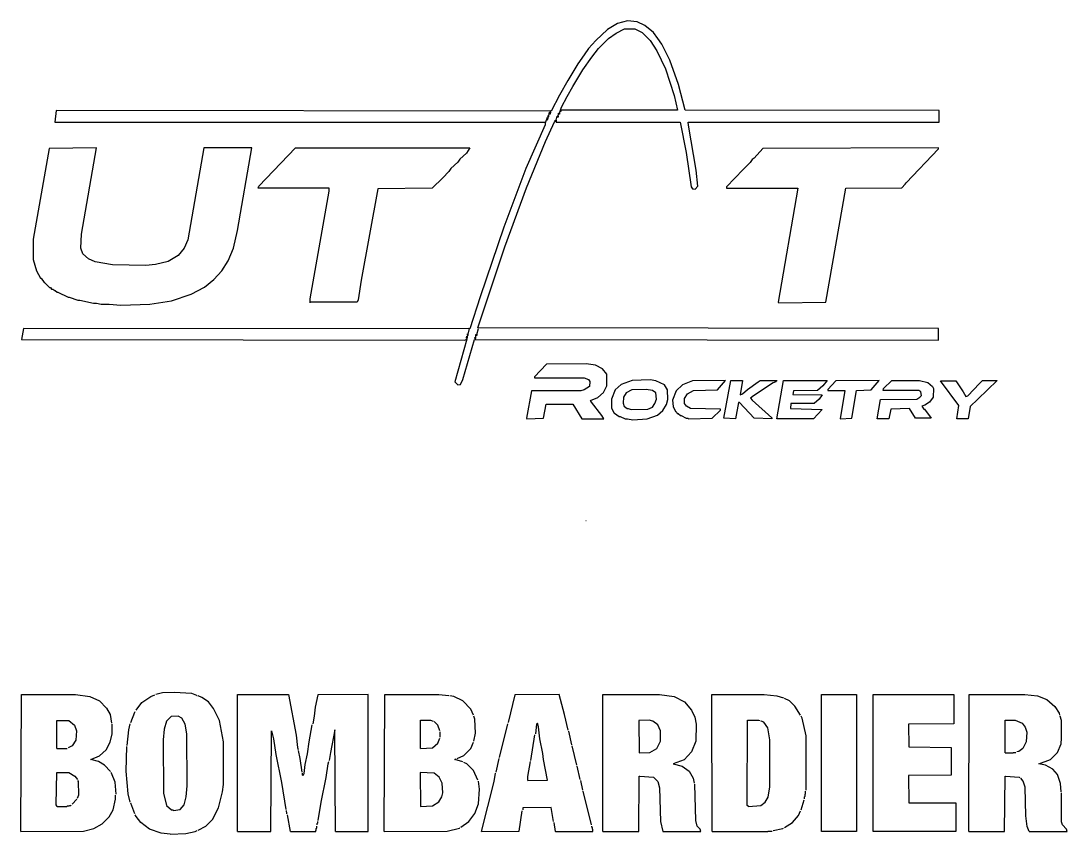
# Model space of a CAD drawing. Header units: inches. Extents: x 0.1 to 9.75, y 0.02 to 4.75.
# Drawn here: x 6.772 to 9.656, y 2.424 to 4.664 of the extents above; entities that cross this region are included whole.
import ezdxf

# ---------------------------------------------------------------- set-up
doc = ezdxf.new("R2010")
doc.units = ezdxf.units.IN
doc.header["$MEASUREMENT"] = 0
doc.layers.add('PFV', color=179, linetype='Continuous')

msp = doc.modelspace()

# ---------------------------------------------------------------- linework, layer by layer
at = {"layer": 'PFV', "color": 1}
for p, q in [((8.416667, 4.656944), (8.388889, 4.640278)), ((8.444444, 4.663889), (8.416667, 4.656944)), ((8.470833, 4.661111), (8.444444, 4.663889)), ((8.491667, 4.651389), (8.470833, 4.661111)), ((8.515278, 4.631944), (8.491667, 4.651389)), ((8.388889, 4.640278), (8.356944, 4.609722)), ((8.363889, 4.5875), (8.391667, 4.615278)), ((8.391667, 4.615278), (8.4125, 4.630556)), ((8.4125, 4.630556), (8.436111, 4.641667)), ((8.436111, 4.641667), (8.463889, 4.641667)), ((8.463889, 4.641667), (8.484722, 4.631944)), ((8.484722, 4.631944), (8.506944, 4.609722)), ((8.527778, 4.615278), (8.515278, 4.631944)), ((8.538889, 4.6), (8.527778, 4.615278)), ((8.336111, 4.5875), (8.325, 4.570833)), ((8.356944, 4.609722), (8.336111, 4.5875)), ((8.345833, 4.563889), (8.363889, 4.5875)), ((8.506944, 4.609722), (8.525, 4.581944)), ((8.561111, 4.555556), (8.538889, 4.6)), ((8.325, 4.570833), (8.306944, 4.545833)), ((8.320833, 4.529167), (8.345833, 4.563889)), ((8.525, 4.581944), (8.548611, 4.531944)), ((8.306944, 4.545833), (8.279167, 4.5)), ((8.293056, 4.483333), (8.320833, 4.529167)), ((8.548611, 4.531944), (8.572222, 4.458333)), ((8.584722, 4.488889), (8.561111, 4.555556)), ((8.279167, 4.5), (8.256944, 4.459722)), ((8.277778, 4.455556), (8.293056, 4.483333)), ((8.602778, 4.418056), (8.584722, 4.488889)), ((8.256944, 4.459722), (8.233333, 4.415278)), ((8.2625, 4.426389), (8.277778, 4.455556)), ((8.572222, 4.458333), (8.581944, 4.418056)), ((6.869444, 4.416667), (6.865278, 4.384722)), ((8.233333, 4.415278), (6.869444, 4.416667)), ((8.226389, 4.398611), (8.229167, 4.4125)), ((8.229167, 4.4125), (8.231944, 4.4125)), ((8.231944, 4.415278), (8.230556, 4.416667)), ((8.231944, 4.4125), (8.230556, 4.406944)), ((8.231944, 4.4125), (8.231944, 4.415278)), ((8.256944, 4.409722), (8.2625, 4.426389)), ((8.258333, 4.415278), (8.261111, 4.415278)), ((8.581944, 4.418056), (8.259722, 4.418056)), ((8.261111, 4.415278), (8.261111, 4.416667)), ((9.302778, 4.416667), (8.602778, 4.418056)), ((9.302778, 4.384722), (9.302778, 4.416667)), ((6.865278, 4.384722), (8.216667, 4.384722)), ((8.216667, 4.384722), (8.216667, 4.386111)), ((8.216667, 4.386111), (8.219444, 4.386111)), ((8.216667, 4.384722), (8.216667, 4.377778)), ((8.218056, 4.383333), (8.223611, 4.398611)), ((8.218056, 4.331944), (8.243056, 4.386111)), ((8.220833, 4.391667), (8.223611, 4.391667)), ((8.223611, 4.394444), (8.222222, 4.394444)), ((8.225, 4.401389), (8.223611, 4.4)), ((8.223611, 4.398611), (8.226389, 4.398611)), ((8.225, 4.397222), (8.223611, 4.397222)), ((8.223611, 4.394444), (8.225, 4.395833)), ((8.223611, 4.391667), (8.223611, 4.394444)), ((8.223611, 4.394444), (8.225, 4.394444)), ((8.225, 4.402778), (8.226389, 4.404167)), ((8.225, 4.401389), (8.225, 4.402778)), ((8.226389, 4.401389), (8.225, 4.401389)), ((8.225, 4.395833), (8.225, 4.397222)), ((8.226389, 4.404167), (8.227778, 4.404167)), ((8.226389, 4.401389), (8.227778, 4.401389)), ((8.230556, 4.406944), (8.227778, 4.406944)), ((8.229167, 4.409722), (8.230556, 4.409722)), ((8.230556, 4.409722), (8.229167, 4.409722)), ((8.243056, 4.386111), (8.247222, 4.3875)), ((8.244444, 4.3875), (8.244444, 4.390278)), ((8.244444, 4.390278), (8.247222, 4.390278)), ((8.247222, 4.390278), (8.25, 4.401389)), ((8.247222, 4.390278), (8.247222, 4.3875)), ((8.247222, 4.3875), (8.247222, 4.384722)), ((8.247222, 4.384722), (8.588889, 4.384722)), ((8.25, 4.401389), (8.252778, 4.401389)), ((8.252778, 4.398611), (8.25, 4.398611)), ((8.252778, 4.404167), (8.254167, 4.405556)), ((8.252778, 4.401389), (8.252778, 4.404167)), ((8.252778, 4.401389), (8.252778, 4.398611)), ((8.254167, 4.405556), (8.254167, 4.409722)), ((8.254167, 4.409722), (8.256944, 4.409722)), ((8.256944, 4.406944), (8.254167, 4.406944)), ((8.256944, 4.409722), (8.256944, 4.406944)), ((8.588889, 4.384722), (8.605556, 4.301389)), ((8.6125, 4.376389), (8.611111, 4.384722)), ((8.611111, 4.384722), (9.302778, 4.384722)), ((8.216667, 4.377778), (8.163889, 4.256944)), ((8.633333, 4.252778), (8.6125, 4.376389)), ((8.165278, 4.204167), (8.218056, 4.331944)), ((6.85, 4.3125), (6.805556, 4.0625)), ((6.980556, 4.313889), (6.85, 4.3125)), ((6.938889, 4.076389), (6.980556, 4.313889)), ((7.276389, 4.313889), (7.231944, 4.061111)), ((7.408333, 4.313889), (7.276389, 4.313889)), ((7.369444, 4.086111), (7.408333, 4.313889)), ((7.427778, 4.208333), (7.529167, 4.313889)), ((7.529167, 4.313889), (8.009722, 4.313889)), ((8, 4.3), (7.981944, 4.283333)), ((8.009722, 4.313889), (8, 4.3)), ((8.605556, 4.301389), (8.619444, 4.206944)), ((8.816667, 4.3125), (8.793056, 4.286111)), ((9.301389, 4.313889), (8.816667, 4.3125)), ((9.2125, 4.218056), (9.301389, 4.311111)), ((9.301389, 4.311111), (9.301389, 4.313889)), ((7.976389, 4.275), (7.956944, 4.256944)), ((7.981944, 4.283333), (7.976389, 4.275)), ((8.781944, 4.273611), (8.7625, 4.254167)), ((8.7875, 4.281944), (8.781944, 4.273611)), ((8.793056, 4.286111), (8.7875, 4.281944)), ((7.951389, 4.248611), (7.934722, 4.231944)), ((7.956944, 4.256944), (7.951389, 4.248611)), ((8.163889, 4.256944), (8.102778, 4.095833)), ((8.6375, 4.208333), (8.633333, 4.252778)), ((8.7625, 4.254167), (8.716667, 4.206944)), ((7.934722, 4.231944), (7.905556, 4.202778)), ((9.2, 4.204167), (9.209722, 4.213889)), ((9.209722, 4.213889), (9.2125, 4.218056)), ((7.426389, 4.202778), (7.427778, 4.208333)), ((7.622222, 4.202778), (7.426389, 4.202778)), ((7.569444, 3.898611), (7.622222, 4.194444)), ((7.622222, 4.194444), (7.622222, 4.202778)), ((7.755556, 4.201389), (7.709722, 3.95)), ((7.905556, 4.202778), (7.755556, 4.201389)), ((8.105556, 4.041667), (8.165278, 4.204167)), ((8.619444, 4.206944), (8.623611, 4.201389)), ((8.623611, 4.201389), (8.626389, 4.201389)), ((8.626389, 4.201389), (8.630556, 4.2)), ((8.630556, 4.2), (8.6375, 4.208333)), ((8.716667, 4.206944), (8.716667, 4.202778)), ((8.716667, 4.202778), (8.913889, 4.202778)), ((8.913889, 4.202778), (8.859722, 3.888889)), ((8.990278, 3.888889), (9.045833, 4.202778)), ((9.045833, 4.202778), (9.2, 4.204167)), ((8.102778, 4.095833), (8.0375, 3.904167)), ((6.9375, 4.0375), (6.938889, 4.076389)), ((7.358333, 4.0375), (7.369444, 4.086111)), ((6.805556, 4.0625), (6.805556, 4.006944)), ((6.943056, 4.022222), (6.9375, 4.0375)), ((7.222222, 4.0375), (7.205556, 4.018056)), ((7.231944, 4.061111), (7.222222, 4.0375)), ((7.343056, 4.002778), (7.358333, 4.0375)), ((8.031944, 3.818056), (8.105556, 4.041667)), ((6.958333, 4.008333), (6.943056, 4.022222)), ((6.976389, 4), (6.958333, 4.008333)), ((7.205556, 4.018056), (7.177778, 4.001389)), ((6.805556, 4.006944), (6.815278, 3.975)), ((7.025, 3.991667), (6.976389, 4)), ((7.116667, 3.990278), (7.025, 3.991667)), ((7.143056, 3.993056), (7.116667, 3.990278)), ((7.177778, 4.001389), (7.143056, 3.993056)), ((7.326389, 3.975), (7.343056, 4.002778)), ((6.815278, 3.975), (6.826389, 3.955556)), ((6.826389, 3.955556), (6.827778, 3.955556)), ((6.827778, 3.955556), (6.836111, 3.943056)), ((7.277778, 3.930556), (7.304167, 3.951389)), ((7.304167, 3.951389), (7.326389, 3.975)), ((6.836111, 3.943056), (6.8375, 3.943056)), ((6.8375, 3.943056), (6.851389, 3.929167)), ((6.851389, 3.929167), (6.854167, 3.929167)), ((6.854167, 3.929167), (6.856944, 3.925)), ((6.856944, 3.925), (6.859722, 3.925)), ((6.859722, 3.925), (6.865278, 3.920833)), ((7.241667, 3.911111), (7.277778, 3.930556)), ((7.709722, 3.95), (7.701389, 3.895833)), ((6.865278, 3.920833), (6.866667, 3.920833)), ((6.866667, 3.920833), (6.872222, 3.916667)), ((6.872222, 3.916667), (6.873611, 3.916667)), ((6.873611, 3.916667), (6.902778, 3.902778)), ((6.902778, 3.902778), (6.905556, 3.902778)), ((6.905556, 3.902778), (6.929167, 3.894444)), ((6.929167, 3.894444), (6.934722, 3.894444)), ((6.934722, 3.894444), (6.972222, 3.886111)), ((7.127778, 3.883333), (7.1875, 3.893056)), ((7.1875, 3.893056), (7.241667, 3.911111)), ((7.569444, 3.8875), (7.569444, 3.898611)), ((7.701389, 3.895833), (7.698611, 3.888889)), ((8.0375, 3.904167), (8.009722, 3.815278)), ((6.972222, 3.886111), (6.980556, 3.886111)), ((6.980556, 3.886111), (6.993056, 3.883333)), ((6.993056, 3.883333), (7.015278, 3.883333)), ((7.015278, 3.883333), (7.047222, 3.880556)), ((7.047222, 3.880556), (7.127778, 3.883333)), ((7.698611, 3.888889), (7.568056, 3.888889)), ((8.859722, 3.888889), (8.861111, 3.8875)), ((8.861111, 3.8875), (8.990278, 3.888889)), ((6.779167, 3.816667), (6.773611, 3.786111)), ((8.009722, 3.815278), (6.779167, 3.816667)), ((8.001389, 3.7875), (8.008333, 3.815278)), ((8.008333, 3.815278), (8.006944, 3.816667)), ((8.029167, 3.8), (8.033333, 3.816667)), ((9.301389, 3.816667), (8.031944, 3.818056)), ((9.301389, 3.784722), (9.301389, 3.816667)), ((6.773611, 3.786111), (7.995833, 3.784722)), ((8.001389, 3.7875), (7.968056, 3.669444)), ((7.990278, 3.676389), (8.022222, 3.786111)), ((7.995833, 3.784722), (8.001389, 3.7875)), ((8, 3.793056), (8.001389, 3.794444)), ((8, 3.790278), (8, 3.793056)), ((8.001389, 3.790278), (8, 3.790278)), ((8.001389, 3.794444), (8.001389, 3.795833)), ((8.001389, 3.795833), (8.004167, 3.795833)), ((8.002778, 3.793056), (8.001389, 3.793056)), ((8.001389, 3.790278), (8.002778, 3.790278)), ((8.002778, 3.798611), (8.002778, 3.801389)), ((8.002778, 3.801389), (8.005556, 3.801389)), ((8.004167, 3.798611), (8.002778, 3.798611)), ((8.002778, 3.793056), (8.004167, 3.793056)), ((8.004167, 3.798611), (8.005556, 3.798611)), ((8.022222, 3.786111), (8.025, 3.786111)), ((8.023611, 3.788889), (8.023611, 3.791667)), ((8.023611, 3.791667), (8.026389, 3.791667)), ((8.025, 3.788889), (8.023611, 3.788889)), ((8.025, 3.788889), (8.026389, 3.790278)), ((8.025, 3.786111), (8.025, 3.788889)), ((8.025, 3.788889), (8.026389, 3.788889)), ((8.025, 3.786111), (8.026389, 3.786111)), ((8.026389, 3.790278), (8.026389, 3.8)), ((8.026389, 3.8), (8.029167, 3.8)), ((8.029167, 3.797222), (8.026389, 3.797222)), ((8.026389, 3.786111), (9.301389, 3.784722)), ((8.029167, 3.8), (8.029167, 3.797222)), ((8.220833, 3.718056), (8.1875, 3.683333)), ((8.330556, 3.719444), (8.220833, 3.718056)), ((8.355556, 3.715278), (8.330556, 3.719444)), ((8.375, 3.705556), (8.355556, 3.715278)), ((8.3875, 3.690278), (8.375, 3.705556)), ((7.968056, 3.669444), (7.976389, 3.661111)), ((7.976389, 3.661111), (7.983333, 3.6625)), ((7.983333, 3.6625), (7.990278, 3.676389)), ((8.1875, 3.683333), (8.1875, 3.680556)), ((8.1875, 3.680556), (8.325, 3.680556)), ((8.325, 3.680556), (8.336111, 3.676389)), ((8.336111, 3.676389), (8.340278, 3.670833)), ((8.340278, 3.670833), (8.338889, 3.656944)), ((8.3875, 3.658333), (8.3875, 3.690278)), ((8.426389, 3.6625), (8.409722, 3.647222)), ((8.456944, 3.673611), (8.426389, 3.6625)), ((8.506944, 3.675), (8.456944, 3.673611)), ((8.522222, 3.672222), (8.506944, 3.675)), ((8.545833, 3.661111), (8.522222, 3.672222)), ((8.623611, 3.672222), (8.595833, 3.661111)), ((8.713889, 3.673611), (8.623611, 3.672222)), ((8.691667, 3.647222), (8.713889, 3.673611)), ((8.709722, 3.569444), (8.729167, 3.673611)), ((8.729167, 3.673611), (8.761111, 3.673611)), ((8.761111, 3.673611), (8.754167, 3.633333)), ((8.775, 3.648611), (8.804167, 3.669444)), ((8.845833, 3.666667), (8.791667, 3.630556)), ((8.804167, 3.669444), (8.809722, 3.673611)), ((8.809722, 3.673611), (8.854167, 3.673611)), ((8.852778, 3.669444), (8.845833, 3.666667)), ((8.854167, 3.673611), (8.852778, 3.669444)), ((8.854167, 3.673611), (8.856944, 3.673611)), ((8.855556, 3.568056), (8.873611, 3.673611)), ((8.873611, 3.673611), (8.994444, 3.673611)), ((8.994444, 3.673611), (8.981944, 3.658333)), ((9.018056, 3.672222), (8.995833, 3.648611)), ((9.1375, 3.673611), (9.018056, 3.672222)), ((9.115278, 3.647222), (9.1375, 3.673611)), ((9.15, 3.651389), (9.172222, 3.673611)), ((9.172222, 3.673611), (9.248611, 3.673611)), ((9.248611, 3.673611), (9.272222, 3.668056)), ((9.272222, 3.668056), (9.284722, 3.656944)), ((9.356944, 3.604167), (9.306944, 3.672222)), ((9.306944, 3.672222), (9.348611, 3.672222)), ((9.348611, 3.672222), (9.369444, 3.641667)), ((9.381944, 3.630556), (9.413889, 3.665278)), ((9.4625, 3.673611), (9.409722, 3.622222)), ((9.413889, 3.665278), (9.422222, 3.673611)), ((9.422222, 3.673611), (9.4625, 3.673611)), ((8.179167, 3.644444), (8.165278, 3.569444)), ((8.315278, 3.644444), (8.179167, 3.644444)), ((8.325, 3.647222), (8.315278, 3.644444)), ((8.338889, 3.656944), (8.325, 3.647222)), ((8.3625, 3.626389), (8.377778, 3.640278)), ((8.377778, 3.640278), (8.3875, 3.658333)), ((8.409722, 3.647222), (8.4, 3.622222)), ((8.440278, 3.638889), (8.433333, 3.627778)), ((8.455556, 3.647222), (8.440278, 3.638889)), ((8.495833, 3.648611), (8.455556, 3.647222)), ((8.5125, 3.645833), (8.495833, 3.648611)), ((8.522222, 3.638889), (8.5125, 3.645833)), ((8.523611, 3.622222), (8.522222, 3.638889)), ((8.554167, 3.647222), (8.545833, 3.661111)), ((8.555556, 3.620833), (8.554167, 3.647222)), ((8.577778, 3.644444), (8.568056, 3.619444)), ((8.595833, 3.661111), (8.577778, 3.644444)), ((8.601389, 3.623611), (8.609722, 3.636111)), ((8.609722, 3.636111), (8.626389, 3.645833)), ((8.626389, 3.645833), (8.691667, 3.647222)), ((8.754167, 3.633333), (8.761111, 3.636111)), ((8.761111, 3.636111), (8.775, 3.648611)), ((8.901389, 3.644444), (8.9, 3.634722)), ((8.9, 3.634722), (8.980556, 3.633333)), ((8.968056, 3.645833), (8.901389, 3.644444)), ((8.981944, 3.658333), (8.968056, 3.645833)), ((8.980556, 3.633333), (8.972222, 3.622222)), ((8.995833, 3.648611), (8.995833, 3.645833)), ((8.995833, 3.645833), (9.043056, 3.645833)), ((9.043056, 3.645833), (9.030556, 3.568056)), ((9.0625, 3.569444), (9.075, 3.645833)), ((9.075, 3.645833), (9.115278, 3.647222)), ((9.148611, 3.645833), (9.15, 3.651389)), ((9.247222, 3.645833), (9.148611, 3.645833)), ((9.252778, 3.641667), (9.247222, 3.645833)), ((9.254167, 3.631944), (9.252778, 3.641667)), ((9.284722, 3.656944), (9.2875, 3.651389)), ((9.2875, 3.651389), (9.286111, 3.627778)), ((9.369444, 3.641667), (9.376389, 3.629167)), ((8.2125, 3.569444), (8.219444, 3.608333)), ((8.219444, 3.608333), (8.293056, 3.608333)), ((8.293056, 3.608333), (8.318056, 3.568056)), ((8.341667, 3.618056), (8.3625, 3.626389)), ((8.344444, 3.613889), (8.341667, 3.618056)), ((8.373611, 3.576389), (8.344444, 3.613889)), ((8.4, 3.622222), (8.4, 3.597222)), ((8.433333, 3.627778), (8.431944, 3.611111)), ((8.431944, 3.611111), (8.434722, 3.601389)), ((8.5125, 3.6), (8.519444, 3.609722)), ((8.519444, 3.609722), (8.523611, 3.622222)), ((8.541667, 3.590278), (8.551389, 3.606944)), ((8.551389, 3.606944), (8.555556, 3.620833)), ((8.568056, 3.619444), (8.569444, 3.601389)), ((8.601389, 3.609722), (8.601389, 3.623611)), ((8.606944, 3.602778), (8.601389, 3.609722)), ((8.75, 3.6125), (8.741667, 3.568056)), ((8.752778, 3.6125), (8.75, 3.6125)), ((8.793056, 3.569444), (8.752778, 3.6125)), ((8.791667, 3.630556), (8.783333, 3.625)), ((8.783333, 3.625), (8.7875, 3.619444)), ((8.7875, 3.619444), (8.841667, 3.570833)), ((8.894444, 3.609722), (8.893056, 3.595833)), ((8.958333, 3.609722), (8.894444, 3.609722)), ((8.972222, 3.622222), (8.958333, 3.609722)), ((9.131944, 3.568056), (9.141667, 3.620833)), ((9.141667, 3.620833), (9.241667, 3.622222)), ((9.241667, 3.622222), (9.25, 3.627778)), ((9.25, 3.627778), (9.254167, 3.631944)), ((9.263889, 3.605556), (9.255556, 3.602778)), ((9.276389, 3.613889), (9.263889, 3.605556)), ((9.286111, 3.627778), (9.276389, 3.613889)), ((9.376389, 3.629167), (9.381944, 3.630556)), ((9.409722, 3.622222), (9.388889, 3.601389)), ((8.379167, 3.568056), (8.373611, 3.576389)), ((8.4, 3.597222), (8.406944, 3.583333)), ((8.406944, 3.583333), (8.408333, 3.583333)), ((8.408333, 3.583333), (8.420833, 3.573611)), ((8.434722, 3.601389), (8.436111, 3.601389)), ((8.436111, 3.601389), (8.443056, 3.595833)), ((8.443056, 3.595833), (8.445833, 3.595833)), ((8.445833, 3.595833), (8.454167, 3.593056)), ((8.454167, 3.593056), (8.5, 3.594444)), ((8.498611, 3.568056), (8.526389, 3.577778)), ((8.5, 3.594444), (8.5125, 3.6)), ((8.526389, 3.577778), (8.541667, 3.590278)), ((8.569444, 3.601389), (8.576389, 3.5875)), ((8.576389, 3.5875), (8.577778, 3.5875)), ((8.577778, 3.5875), (8.580556, 3.581944)), ((8.580556, 3.581944), (8.583333, 3.581944)), ((8.583333, 3.581944), (8.590278, 3.576389)), ((8.590278, 3.576389), (8.591667, 3.576389)), ((8.591667, 3.576389), (8.605556, 3.569444)), ((8.618056, 3.595833), (8.606944, 3.602778)), ((8.7, 3.594444), (8.618056, 3.595833)), ((8.677778, 3.569444), (8.7, 3.591667)), ((8.7, 3.591667), (8.7, 3.594444)), ((8.893056, 3.595833), (8.980556, 3.593056)), ((8.980556, 3.593056), (8.956944, 3.568056)), ((9.169444, 3.594444), (9.163889, 3.568056)), ((9.220833, 3.595833), (9.169444, 3.594444)), ((9.2375, 3.569444), (9.220833, 3.595833)), ((9.255556, 3.602778), (9.261111, 3.594444)), ((9.261111, 3.594444), (9.2625, 3.594444)), ((9.2625, 3.594444), (9.280556, 3.569444)), ((9.351389, 3.568056), (9.356944, 3.604167)), ((9.388889, 3.601389), (9.383333, 3.568056)), ((8.165278, 3.569444), (8.166667, 3.568056)), ((8.166667, 3.568056), (8.2125, 3.569444)), ((8.318056, 3.568056), (8.379167, 3.568056)), ((8.420833, 3.573611), (8.423611, 3.573611)), ((8.423611, 3.573611), (8.4375, 3.568056)), ((8.4375, 3.568056), (8.444444, 3.568056)), ((8.444444, 3.568056), (8.458333, 3.565278)), ((8.458333, 3.565278), (8.498611, 3.568056)), ((8.605556, 3.569444), (8.611111, 3.569444)), ((8.611111, 3.569444), (8.6125, 3.568056)), ((8.6125, 3.568056), (8.677778, 3.569444)), ((8.741667, 3.568056), (8.709722, 3.569444)), ((8.841667, 3.568056), (8.793056, 3.569444)), ((8.841667, 3.570833), (8.841667, 3.568056)), ((8.956944, 3.568056), (8.855556, 3.568056)), ((9.030556, 3.568056), (9.0625, 3.569444)), ((9.163889, 3.568056), (9.131944, 3.568056)), ((9.280556, 3.569444), (9.2375, 3.569444)), ((9.383333, 3.568056), (9.351389, 3.568056)), ((8.329167, 3.2875), (8.330556, 3.2875)), ((6.772222, 2.430556), (6.773611, 2.808333)), ((6.773611, 2.808333), (6.922222, 2.808333)), ((6.922222, 2.808333), (6.9625, 2.802778)), ((6.9625, 2.802778), (6.988889, 2.790278)), ((7.105556, 2.786111), (7.130556, 2.802778)), ((7.130556, 2.802778), (7.141667, 2.806944)), ((7.1625, 2.8125), (7.144444, 2.808333)), ((7.194444, 2.813889), (7.1625, 2.8125)), ((7.243056, 2.811111), (7.194444, 2.813889)), ((7.256944, 2.805556), (7.243056, 2.811111)), ((7.256944, 2.805556), (7.258333, 2.805556)), ((7.270833, 2.8), (7.261111, 2.804167)), ((7.288889, 2.7875), (7.270833, 2.8)), ((7.369444, 2.430556), (7.369444, 2.808333)), ((7.369444, 2.808333), (7.509722, 2.808333)), ((7.509722, 2.808333), (7.530556, 2.695833)), ((7.590278, 2.806944), (7.583333, 2.773611)), ((7.729167, 2.808333), (7.590278, 2.806944)), ((7.729167, 2.430556), (7.729167, 2.808333)), ((7.773611, 2.430556), (7.775, 2.808333)), ((7.775, 2.808333), (7.923611, 2.808333)), ((7.923611, 2.808333), (7.951389, 2.805556)), ((7.965278, 2.802778), (7.954167, 2.804167)), ((7.990278, 2.790278), (7.965278, 2.802778)), ((8.133333, 2.806944), (8.115278, 2.730556)), ((8.255556, 2.808333), (8.133333, 2.806944)), ((8.270833, 2.752778), (8.255556, 2.808333)), ((8.376389, 2.430556), (8.376389, 2.808333)), ((8.376389, 2.808333), (8.531944, 2.808333)), ((8.531944, 2.808333), (8.572222, 2.802778)), ((8.572222, 2.802778), (8.601389, 2.7875)), ((8.677778, 2.430556), (8.676389, 2.808333)), ((8.676389, 2.808333), (8.820833, 2.808333)), ((8.820833, 2.808333), (8.855556, 2.804167)), ((8.855556, 2.804167), (8.873611, 2.798611)), ((8.890278, 2.790278), (8.876389, 2.797222)), ((8.979167, 2.430556), (8.979167, 2.808333)), ((8.979167, 2.808333), (9.075, 2.808333)), ((9.075, 2.808333), (9.075, 2.430556)), ((9.120833, 2.430556), (9.120833, 2.808333)), ((9.120833, 2.808333), (9.343056, 2.808333)), ((9.343056, 2.808333), (9.343056, 2.727778)), ((9.384722, 2.430556), (9.386111, 2.808333)), ((9.386111, 2.808333), (9.538889, 2.808333)), ((9.538889, 2.808333), (9.573611, 2.804167)), ((9.573611, 2.804167), (9.6, 2.794444)), ((6.988889, 2.790278), (7.008333, 2.770833)), ((7.008333, 2.770833), (7.018056, 2.752778)), ((7.090278, 2.765278), (7.105556, 2.786111)), ((7.302778, 2.769444), (7.288889, 2.7875)), ((7.319444, 2.736111), (7.302778, 2.769444)), ((7.583333, 2.773611), (7.580556, 2.748611)), ((8.0125, 2.768056), (7.990278, 2.790278)), ((8.019444, 2.751389), (8.0125, 2.768056)), ((8.601389, 2.7875), (8.620833, 2.765278)), ((8.905556, 2.776389), (8.890278, 2.790278)), ((8.920833, 2.751389), (8.905556, 2.776389)), ((9.6, 2.794444), (9.622222, 2.775)), ((9.622222, 2.775), (9.633333, 2.756944)), ((7.018056, 2.752778), (7.022222, 2.729167)), ((7.075, 2.730556), (7.086111, 2.759722)), ((7.086111, 2.759722), (7.0875, 2.761111)), ((7.186111, 2.747222), (7.173611, 2.734722)), ((7.205556, 2.748611), (7.186111, 2.747222)), ((7.215278, 2.743056), (7.205556, 2.748611)), ((7.225, 2.726389), (7.215278, 2.743056)), ((7.580556, 2.748611), (7.576389, 2.727778)), ((8.023611, 2.740278), (8.020833, 2.748611)), ((8.025, 2.701389), (8.023611, 2.740278)), ((8.280556, 2.709722), (8.270833, 2.752778)), ((8.620833, 2.765278), (8.629167, 2.745833)), ((8.629167, 2.745833), (8.633333, 2.726389)), ((8.925, 2.743056), (8.922222, 2.748611)), ((8.936111, 2.694444), (8.925, 2.743056)), ((9.633333, 2.756944), (9.634722, 2.751389)), ((9.640278, 2.736111), (9.636111, 2.748611)), ((6.870833, 2.659722), (6.870833, 2.736111)), ((6.870833, 2.736111), (6.904167, 2.736111)), ((6.904167, 2.736111), (6.919444, 2.723611)), ((6.919444, 2.723611), (6.925, 2.708333)), ((7.023611, 2.7), (7.023611, 2.726389)), ((7.065278, 2.668056), (7.069444, 2.711111)), ((7.069444, 2.711111), (7.073611, 2.727778)), ((7.166667, 2.7125), (7.163889, 2.683333)), ((7.173611, 2.734722), (7.166667, 2.7125)), ((7.229167, 2.7), (7.225, 2.726389)), ((7.330556, 2.677778), (7.319444, 2.736111)), ((7.566667, 2.677778), (7.575, 2.725)), ((7.6375, 2.711111), (7.625, 2.648611)), ((7.638889, 2.430556), (7.6375, 2.711111)), ((7.873611, 2.659722), (7.873611, 2.7375)), ((7.873611, 2.7375), (7.901389, 2.7375)), ((7.901389, 2.7375), (7.908333, 2.734722)), ((7.920833, 2.723611), (7.911111, 2.733333)), ((7.926389, 2.708333), (7.920833, 2.723611)), ((8.091667, 2.634722), (8.113889, 2.727778)), ((8.193056, 2.726389), (8.190278, 2.7)), ((8.195833, 2.729167), (8.193056, 2.726389)), ((8.198611, 2.719444), (8.195833, 2.729167)), ((8.202778, 2.686111), (8.198611, 2.719444)), ((8.504167, 2.7375), (8.475, 2.736111)), ((8.475, 2.736111), (8.476389, 2.647222)), ((8.513889, 2.734722), (8.504167, 2.7375)), ((8.527778, 2.725), (8.513889, 2.734722)), ((8.534722, 2.708333), (8.527778, 2.725)), ((8.633333, 2.726389), (8.631944, 2.679167)), ((8.773611, 2.502778), (8.775, 2.7375)), ((8.775, 2.7375), (8.805556, 2.7375)), ((8.805556, 2.7375), (8.809722, 2.736111)), ((8.819444, 2.731944), (8.8125, 2.734722)), ((8.830556, 2.716667), (8.819444, 2.731944)), ((8.836111, 2.683333), (8.830556, 2.716667)), ((9.343056, 2.727778), (9.218056, 2.726389)), ((9.218056, 2.726389), (9.219444, 2.663889)), ((9.484722, 2.647222), (9.484722, 2.7375)), ((9.484722, 2.7375), (9.5125, 2.7375)), ((9.5125, 2.7375), (9.531944, 2.729167)), ((9.531944, 2.729167), (9.540278, 2.718056)), ((9.540278, 2.718056), (9.544444, 2.704167)), ((9.640278, 2.6875), (9.640278, 2.736111)), ((6.923611, 2.681944), (6.913889, 2.666667)), ((6.925, 2.708333), (6.923611, 2.681944)), ((7.018056, 2.676389), (7.023611, 2.7)), ((7.163889, 2.683333), (7.165278, 2.536111)), ((7.230556, 2.556944), (7.229167, 2.7)), ((7.461111, 2.430556), (7.4625, 2.708333)), ((7.4625, 2.708333), (7.468056, 2.686111)), ((7.468056, 2.686111), (7.475, 2.643056)), ((7.530556, 2.695833), (7.534722, 2.6625)), ((7.920833, 2.673611), (7.926389, 2.6875)), ((7.927778, 2.690278), (7.927778, 2.705556)), ((8.020833, 2.679167), (8.025, 2.701389)), ((8.177778, 2.626389), (8.188889, 2.697222)), ((8.211111, 2.645833), (8.202778, 2.686111)), ((8.290278, 2.669444), (8.281944, 2.706944)), ((8.534722, 2.679167), (8.534722, 2.708333)), ((8.836111, 2.554167), (8.836111, 2.683333)), ((8.936111, 2.544444), (8.936111, 2.694444)), ((9.544444, 2.704167), (9.543056, 2.677778)), ((9.638889, 2.672222), (9.640278, 2.6875)), ((6.870833, 2.659722), (6.9, 2.659722)), ((6.913889, 2.666667), (6.902778, 2.661111)), ((6.988889, 2.638889), (7.006944, 2.655556)), ((7.006944, 2.655556), (7.018056, 2.676389)), ((7.0625, 2.597222), (7.063889, 2.665278)), ((7.330556, 2.559722), (7.330556, 2.677778)), ((7.534722, 2.6625), (7.536111, 2.656944)), ((7.541667, 2.631944), (7.5375, 2.654167)), ((7.5625, 2.644444), (7.566667, 2.677778)), ((7.873611, 2.659722), (7.906944, 2.661111)), ((7.906944, 2.661111), (7.920833, 2.673611)), ((7.993056, 2.640278), (8.0125, 2.659722)), ((8.0125, 2.659722), (8.019444, 2.676389)), ((8.304167, 2.613889), (8.291667, 2.666667)), ((8.505556, 2.648611), (8.525, 2.659722)), ((8.525, 2.659722), (8.534722, 2.679167)), ((8.631944, 2.679167), (8.620833, 2.65)), ((9.219444, 2.663889), (9.336111, 2.6625)), ((9.336111, 2.6625), (9.336111, 2.586111)), ((9.533333, 2.659722), (9.522222, 2.651389)), ((9.543056, 2.677778), (9.533333, 2.659722)), ((9.629167, 2.648611), (9.638889, 2.672222)), ((6.965278, 2.629167), (6.988889, 2.638889)), ((6.986111, 2.623611), (6.965278, 2.629167)), ((7.475, 2.643056), (7.490278, 2.565278)), ((7.547222, 2.594444), (7.541667, 2.631944)), ((7.555556, 2.615278), (7.5625, 2.644444)), ((7.625, 2.648611), (7.622222, 2.626389)), ((7.968056, 2.629167), (7.972222, 2.630556)), ((7.990278, 2.622222), (7.968056, 2.629167)), ((7.975, 2.631944), (7.993056, 2.640278)), ((8.081944, 2.594444), (8.090278, 2.631944)), ((8.2125, 2.629167), (8.211111, 2.645833)), ((8.223611, 2.572222), (8.2125, 2.629167)), ((8.476389, 2.647222), (8.505556, 2.648611)), ((8.6, 2.627778), (8.569444, 2.616667)), ((8.620833, 2.65), (8.6, 2.627778)), ((9.484722, 2.647222), (9.506944, 2.647222)), ((9.506944, 2.647222), (9.508333, 2.648611)), ((9.508333, 2.648611), (9.513889, 2.648611)), ((9.522222, 2.651389), (9.516667, 2.65)), ((9.577778, 2.616667), (9.609722, 2.629167)), ((9.609722, 2.629167), (9.629167, 2.648611)), ((7.002778, 2.613889), (6.986111, 2.623611)), ((7.019444, 2.595833), (7.002778, 2.613889)), ((7.068056, 2.534722), (7.0625, 2.597222)), ((7.552778, 2.590278), (7.555556, 2.615278)), ((7.613889, 2.579167), (7.619444, 2.616667)), ((7.619444, 2.616667), (7.620833, 2.623611)), ((8.001389, 2.616667), (7.993056, 2.620833)), ((8.019444, 2.598611), (8.001389, 2.616667)), ((8.031944, 2.572222), (8.019444, 2.598611)), ((8.169444, 2.581944), (8.176389, 2.623611)), ((8.313889, 2.573611), (8.305556, 2.611111)), ((8.569444, 2.616667), (8.594444, 2.611111)), ((8.594444, 2.611111), (8.613889, 2.597222)), ((8.613889, 2.597222), (8.625, 2.577778)), ((9.595833, 2.613889), (9.577778, 2.616667)), ((9.616667, 2.602778), (9.595833, 2.613889)), ((9.629167, 2.5875), (9.616667, 2.602778)), ((6.869444, 2.504167), (6.870833, 2.593056)), ((6.870833, 2.593056), (6.904167, 2.593056)), ((6.904167, 2.593056), (6.920833, 2.583333)), ((6.920833, 2.583333), (6.927778, 2.573611)), ((6.930556, 2.568056), (6.929167, 2.570833)), ((6.931944, 2.531944), (6.930556, 2.568056)), ((7.022222, 2.591667), (7.020833, 2.593056)), ((7.031944, 2.566667), (7.022222, 2.591667)), ((7.034722, 2.533333), (7.031944, 2.566667)), ((7.548611, 2.586111), (7.548611, 2.591667)), ((7.55, 2.584722), (7.548611, 2.586111)), ((7.55, 2.584722), (7.552778, 2.590278)), ((7.6, 2.511111), (7.613889, 2.579167)), ((7.911111, 2.591667), (7.872222, 2.593056)), ((7.872222, 2.593056), (7.873611, 2.5)), ((7.925, 2.580556), (7.911111, 2.591667)), ((7.933333, 2.563889), (7.925, 2.580556)), ((8.036111, 2.547222), (8.033333, 2.569444)), ((8.041667, 2.430556), (8.076389, 2.568056)), ((8.076389, 2.568056), (8.080556, 2.591667)), ((8.169444, 2.570833), (8.169444, 2.581944)), ((8.169444, 2.570833), (8.223611, 2.572222)), ((8.320833, 2.544444), (8.315278, 2.570833)), ((8.475, 2.430556), (8.476389, 2.583333)), ((8.476389, 2.583333), (8.477778, 2.583333)), ((8.477778, 2.583333), (8.515278, 2.580556)), ((8.515278, 2.580556), (8.527778, 2.568056)), ((8.527778, 2.568056), (8.531944, 2.551389)), ((8.625, 2.577778), (8.627778, 2.563889)), ((9.336111, 2.586111), (9.218056, 2.584722)), ((9.218056, 2.584722), (9.219444, 2.509722)), ((9.483333, 2.430556), (9.484722, 2.583333)), ((9.484722, 2.583333), (9.486111, 2.583333)), ((9.486111, 2.583333), (9.523611, 2.580556)), ((9.523611, 2.580556), (9.525, 2.579167)), ((9.534722, 2.569444), (9.527778, 2.577778)), ((9.540278, 2.552778), (9.534722, 2.569444)), ((9.6375, 2.5625), (9.629167, 2.5875)), ((7.227778, 2.526389), (7.230556, 2.556944)), ((7.316667, 2.495833), (7.327778, 2.540278)), ((7.327778, 2.540278), (7.330556, 2.559722)), ((7.490278, 2.565278), (7.502778, 2.491667)), ((7.931944, 2.526389), (7.934722, 2.5375)), ((7.934722, 2.5375), (7.933333, 2.563889)), ((8.033333, 2.506944), (8.036111, 2.547222)), ((8.344444, 2.448611), (8.322222, 2.541667)), ((8.531944, 2.551389), (8.534722, 2.458333)), ((8.631944, 2.461111), (8.629167, 2.561111)), ((8.831944, 2.525), (8.836111, 2.554167)), ((8.934722, 2.534722), (8.934722, 2.541667)), ((9.541667, 2.473611), (9.540278, 2.552778)), ((9.638889, 2.540278), (9.6375, 2.5625)), ((9.640278, 2.456944), (9.640278, 2.5375)), ((6.913889, 2.505556), (6.926389, 2.519444)), ((6.927778, 2.522222), (6.931944, 2.531944)), ((7.026389, 2.490278), (7.033333, 2.519444)), ((7.033333, 2.519444), (7.033333, 2.530556)), ((7.073611, 2.511111), (7.068056, 2.534722)), ((7.165278, 2.536111), (7.173611, 2.502778)), ((7.222222, 2.504167), (7.227778, 2.526389)), ((7.591667, 2.461111), (7.6, 2.511111)), ((7.906944, 2.501389), (7.923611, 2.5125)), ((7.923611, 2.5125), (7.931944, 2.526389)), ((8.811111, 2.502778), (8.823611, 2.511111)), ((8.823611, 2.511111), (8.831944, 2.525)), ((8.922222, 2.490278), (8.930556, 2.518056)), ((8.931944, 2.526389), (8.933333, 2.527778)), ((8.931944, 2.520833), (8.931944, 2.526389)), ((8.933333, 2.533333), (8.934722, 2.534722)), ((8.933333, 2.527778), (8.933333, 2.533333)), ((9.219444, 2.509722), (9.348611, 2.509722)), ((9.348611, 2.509722), (9.348611, 2.430556)), ((6.872222, 2.5), (6.869444, 2.504167)), ((6.872222, 2.5), (6.898611, 2.5)), ((6.898611, 2.5), (6.9, 2.501389)), ((6.9, 2.501389), (6.905556, 2.501389)), ((6.905556, 2.501389), (6.906944, 2.502778)), ((6.906944, 2.502778), (6.909722, 2.502778)), ((6.909722, 2.502778), (6.911111, 2.504167)), ((7.015278, 2.470833), (7.026389, 2.490278)), ((7.086111, 2.479167), (7.075, 2.508333)), ((7.173611, 2.502778), (7.1875, 2.490278)), ((7.1875, 2.490278), (7.191667, 2.490278)), ((7.191667, 2.490278), (7.193056, 2.488889)), ((7.193056, 2.488889), (7.211111, 2.491667)), ((7.211111, 2.491667), (7.222222, 2.504167)), ((7.3, 2.463889), (7.316667, 2.495833)), ((7.504167, 2.484722), (7.504167, 2.488889)), ((7.505556, 2.483333), (7.504167, 2.484722)), ((7.505556, 2.479167), (7.505556, 2.483333)), ((7.873611, 2.5), (7.906944, 2.501389)), ((8.006944, 2.458333), (8.023611, 2.480556)), ((8.023611, 2.480556), (8.033333, 2.506944)), ((8.145833, 2.431944), (8.154167, 2.4875)), ((8.233333, 2.497222), (8.155556, 2.495833)), ((8.155556, 2.495833), (8.155556, 2.490278)), ((8.240278, 2.458333), (8.233333, 2.497222)), ((8.777778, 2.5), (8.773611, 2.502778)), ((8.777778, 2.5), (8.811111, 2.502778)), ((8.915278, 2.475), (8.920833, 2.4875)), ((6.973611, 2.438889), (6.995833, 2.451389)), ((6.995833, 2.451389), (7.015278, 2.470833)), ((7.090278, 2.472222), (7.0875, 2.476389)), ((7.102778, 2.455556), (7.090278, 2.472222)), ((7.126389, 2.4375), (7.102778, 2.455556)), ((7.281944, 2.445833), (7.3, 2.463889)), ((7.515278, 2.430556), (7.506944, 2.476389)), ((7.588889, 2.452778), (7.590278, 2.454167)), ((7.588889, 2.448611), (7.588889, 2.452778)), ((7.590278, 2.454167), (7.590278, 2.458333)), ((7.984722, 2.443056), (8.006944, 2.458333)), ((8.245833, 2.430556), (8.241667, 2.455556)), ((8.534722, 2.458333), (8.541667, 2.430556)), ((8.636111, 2.445833), (8.631944, 2.461111)), ((8.876389, 2.441667), (8.898611, 2.455556)), ((8.898611, 2.455556), (8.915278, 2.475)), ((9.545833, 2.444444), (9.541667, 2.473611)), ((9.643056, 2.448611), (9.640278, 2.456944)), ((6.772222, 2.430556), (6.944444, 2.431944)), ((6.944444, 2.431944), (6.973611, 2.438889)), ((7.158333, 2.426389), (7.126389, 2.4375)), ((7.183333, 2.423611), (7.158333, 2.426389)), ((7.183333, 2.423611), (7.226389, 2.425)), ((7.226389, 2.425), (7.252778, 2.430556)), ((7.252778, 2.430556), (7.258333, 2.433333)), ((7.261111, 2.434722), (7.281944, 2.445833)), ((7.369444, 2.430556), (7.461111, 2.430556)), ((7.515278, 2.430556), (7.584722, 2.430556)), ((7.584722, 2.433333), (7.586111, 2.434722)), ((7.584722, 2.430556), (7.584722, 2.433333)), ((7.586111, 2.438889), (7.5875, 2.440278)), ((7.586111, 2.434722), (7.586111, 2.438889)), ((7.5875, 2.440278), (7.5875, 2.445833)), ((7.638889, 2.430556), (7.729167, 2.430556)), ((7.773611, 2.430556), (7.947222, 2.431944)), ((7.947222, 2.431944), (7.980556, 2.440278)), ((7.980556, 2.440278), (7.981944, 2.441667)), ((8.041667, 2.430556), (8.145833, 2.431944)), ((8.245833, 2.430556), (8.244444, 2.431944)), ((8.245833, 2.430556), (8.348611, 2.430556)), ((8.345833, 2.443056), (8.345833, 2.445833)), ((8.347222, 2.441667), (8.345833, 2.443056)), ((8.347222, 2.4375), (8.347222, 2.441667)), ((8.348611, 2.436111), (8.347222, 2.4375)), ((8.348611, 2.430556), (8.348611, 2.436111)), ((8.376389, 2.430556), (8.475, 2.430556)), ((8.541667, 2.430556), (8.645833, 2.430556)), ((8.644444, 2.4375), (8.636111, 2.445833)), ((8.645833, 2.430556), (8.644444, 2.4375)), ((8.677778, 2.430556), (8.830556, 2.430556)), ((8.830556, 2.430556), (8.831944, 2.431944)), ((8.831944, 2.431944), (8.843056, 2.431944)), ((8.845833, 2.433333), (8.872222, 2.438889)), ((8.872222, 2.438889), (8.873611, 2.440278)), ((9.075, 2.430556), (8.979167, 2.430556)), ((9.348611, 2.430556), (9.120833, 2.430556)), ((9.384722, 2.430556), (9.483333, 2.430556)), ((9.551389, 2.430556), (9.545833, 2.444444)), ((9.551389, 2.430556), (9.655556, 2.430556)), ((9.654167, 2.4375), (9.643056, 2.448611)), ((9.655556, 2.430556), (9.654167, 2.4375))]:
    msp.add_line(p, q, dxfattribs=at)

doc.saveas('drawing.dxf')
